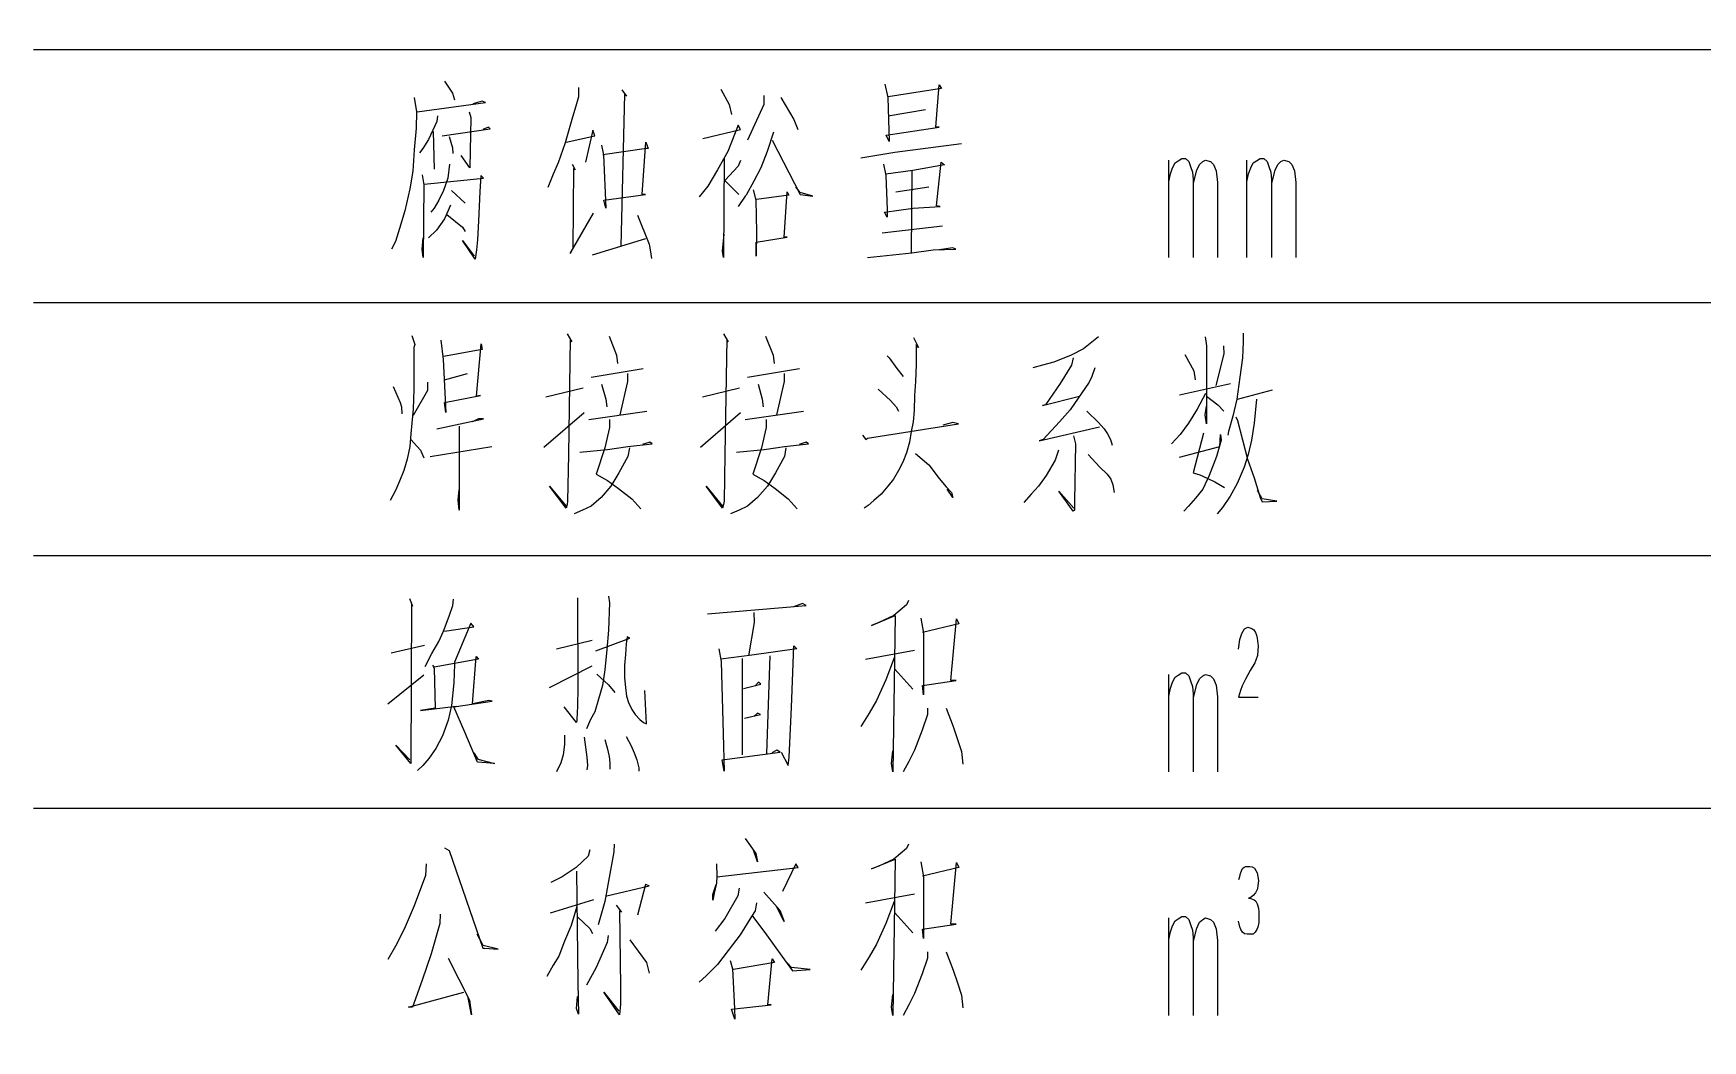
# Model space of a CAD drawing. Extents: x 0 to 8410, y 0 to 11890.
# Drawn here: x 6510 to 6972, y 8555 to 8833.8 of the extents above; entities that cross this region are included whole.
import ezdxf

# ---------------------------------------------------------------- set-up
doc = ezdxf.new("R2010")
doc.units = 0
doc.header["$MEASUREMENT"] = 0
doc.layers.add('6', color=7, linetype='Continuous')

msp = doc.modelspace()

# ---------------------------------------------------------------- linework, layer by layer
at = {"layer": '6'}
for p, q in [((6510, 8829.25), (8310, 8829.25)), ((6623.77, 8820.49), (6626, 8817.16)), ((6615.41, 8815.99), (6616.06, 8812.06)), ((6626, 8817.16), (6626.52, 8815.4)), ((6660.83, 8816.18), (6660.31, 8814.22)), ((6660.83, 8818.73), (6660.83, 8816.18)), ((6673.64, 8816.97), (6672.6, 8774.81)), ((6672.86, 8818.14), (6674.17, 8816.38)), ((6674.17, 8816.38), (6673.64, 8816.97)), ((6700.24, 8818.34), (6702.6, 8814.02)), ((6712.14, 8816.57), (6712.14, 8814.02)), ((6716.85, 8815.99), (6720.51, 8809.91)), ((6745.67, 8819.71), (6746.45, 8815.99)), ((6746.45, 8815.99), (6746.85, 8803.83)), ((6761.35, 8818.53), (6746.58, 8816.18)), ((6759.79, 8807.75), (6760.7, 8819.51)), ((6760.7, 8819.51), (6761.35, 8818.53)), ((6616.06, 8812.06), (6615.93, 8807.55)), ((6616.19, 8812.06), (6635.15, 8814.61)), ((6630.57, 8812.06), (6631.09, 8810.49)), ((6634.23, 8815), (6631.62, 8814.22)), ((6635.15, 8814.61), (6634.23, 8815)), ((6660.31, 8814.22), (6659, 8809.91)), ((6702.6, 8814.02), (6703.25, 8811.28)), ((6712.14, 8814.02), (6707.69, 8804.22)), ((6746.58, 8810.89), (6756.91, 8812.65)), ((6615.93, 8807.55), (6615.41, 8801.48)), ((6621.68, 8809.32), (6619.33, 8804.42)), ((6620.64, 8806.57), (6620.9, 8796.18)), ((6621.81, 8810.89), (6621.68, 8809.32)), ((6623.12, 8805.4), (6636.45, 8807.36)), ((6631.09, 8810.49), (6630.83, 8796.57)), ((6635.93, 8807.75), (6634.36, 8807.16)), ((6636.45, 8807.36), (6635.93, 8807.75)), ((6659, 8809.91), (6657.17, 8803.44)), ((6664.88, 8806.97), (6662.79, 8798.14)), ((6665.41, 8805.4), (6664.88, 8806.97)), ((6695.28, 8804.61), (6705.73, 8807.16)), ((6705.08, 8808.34), (6702.2, 8801.08)), ((6705.73, 8807.16), (6705.08, 8808.34)), ((6720.51, 8809.91), (6721.55, 8807.16)), ((6746.06, 8805.59), (6760.7, 8807.75)), ((6760.7, 8807.75), (6759.79, 8807.75)), ((6617.76, 8801.87), (6616.85, 8800.69)), ((6619.33, 8804.42), (6617.76, 8801.87)), ((6625.08, 8805.2), (6626, 8802.06)), ((6626, 8802.06), (6626.13, 8800.49)), ((6657.17, 8803.44), (6655.21, 8797.95)), ((6657.43, 8803.63), (6665.41, 8805.4)), ((6667.24, 8802.85), (6667.76, 8800.1)), ((6679.66, 8801.87), (6667.63, 8800.1)), ((6678.48, 8789.12), (6679.53, 8803.63)), ((6679.53, 8803.63), (6680.18, 8801.87)), ((6680.18, 8801.87), (6679.66, 8801.87)), ((6714.88, 8806.38), (6713.05, 8801.08)), ((6714.49, 8804.22), (6722.2, 8789.12)), ((6746.85, 8803.83), (6746.06, 8805.59)), ((6748.41, 8800.89), (6766.85, 8803.24)), ((6615.41, 8801.48), (6615.02, 8795.59)), ((6625.21, 8797.55), (6624.69, 8793.63)), ((6630.83, 8796.57), (6628.35, 8799.91)), ((6655.21, 8797.95), (6653.9, 8794.81)), ((6659.13, 8797.55), (6659.92, 8795.99)), ((6667.76, 8800.1), (6668.41, 8785.4)), ((6702.2, 8801.08), (6699.33, 8795.99)), ((6701.16, 8799.12), (6701.03, 8771.67)), ((6705.73, 8798.53), (6705.08, 8796.97)), ((6713.05, 8801.08), (6711.35, 8796.57)), ((6739, 8799.32), (6748.41, 8800.89)), ((6745.28, 8797.55), (6745.93, 8794.42)), ((6762.14, 8797.36), (6753.38, 8795.79)), ((6759.92, 8785.99), (6761.22, 8798.14)), ((6761.22, 8798.14), (6762.14, 8797.36)), ((6824.23, 8771.69), (6824.23, 8798.69)), ((6825.28, 8796.49), (6826, 8797.89)), ((6826, 8797.89), (6826.85, 8798.49)), ((6826.85, 8798.49), (6827.89, 8799.09)), ((6827.89, 8799.09), (6828.87, 8799.09)), ((6828.87, 8799.09), (6829.79, 8798.29)), ((6829.79, 8798.29), (6830.31, 8796.89)), ((6832.01, 8795.89), (6832.79, 8797.49)), ((6832.79, 8797.49), (6833.64, 8798.29)), ((6833.64, 8798.29), (6834.43, 8798.69)), ((6834.43, 8798.69), (6835.8, 8798.29)), ((6835.8, 8798.29), (6836.65, 8797.49)), ((6836.65, 8797.49), (6837.37, 8795.69)), ((6845.9, 8771.69), (6845.9, 8798.69)), ((6846.94, 8796.49), (6847.66, 8797.89)), ((6847.66, 8797.89), (6848.51, 8798.49)), ((6848.51, 8798.49), (6849.56, 8799.09)), ((6849.56, 8799.09), (6850.54, 8799.09)), ((6850.54, 8799.09), (6851.45, 8798.29)), ((6851.45, 8798.29), (6851.98, 8796.89)), ((6853.68, 8795.89), (6854.46, 8797.49)), ((6854.46, 8797.49), (6855.31, 8798.29)), ((6855.31, 8798.29), (6856.09, 8798.69)), ((6856.09, 8798.69), (6857.47, 8798.29)), ((6857.47, 8798.29), (6858.32, 8797.49)), ((6858.32, 8797.49), (6859.04, 8795.69)), ((6615.02, 8795.59), (6614.23, 8790.69)), ((6617.63, 8794.61), (6618.02, 8791.87)), ((6618.15, 8792.06), (6634.62, 8793.63)), ((6624.69, 8793.63), (6623.51, 8790.3)), ((6633.84, 8794.42), (6633.58, 8789.91)), ((6634.62, 8793.63), (6633.84, 8794.42)), ((6653.9, 8794.81), (6652.34, 8791.08)), ((6659.53, 8796.38), (6659.26, 8774.22)), ((6659.92, 8795.99), (6659.53, 8796.38)), ((6699.33, 8795.99), (6696.71, 8791.48)), ((6705.08, 8796.97), (6701.42, 8793.04)), ((6701.42, 8793.04), (6705.21, 8789.12)), ((6709.39, 8792.85), (6707.3, 8788.93)), ((6711.35, 8796.57), (6709.39, 8792.85)), ((6753.38, 8795.79), (6745.93, 8794.81)), ((6745.93, 8794.42), (6746.32, 8785)), ((6753.12, 8795.79), (6752.99, 8773.04)), ((6824.23, 8792.69), (6824.69, 8794.89)), ((6824.69, 8794.89), (6825.28, 8796.49)), ((6830.31, 8796.89), (6830.83, 8795.29)), ((6830.83, 8795.29), (6831.03, 8793.29)), ((6831.03, 8793.29), (6831.03, 8771.69)), ((6831.09, 8792.29), (6832.01, 8795.89)), ((6837.37, 8795.69), (6837.76, 8792.49)), ((6845.9, 8792.69), (6846.35, 8794.89)), ((6846.35, 8794.89), (6846.94, 8796.49)), ((6851.98, 8796.89), (6852.5, 8795.29)), ((6852.5, 8795.29), (6852.7, 8793.29)), ((6852.7, 8793.29), (6852.7, 8771.69)), ((6852.76, 8792.29), (6853.68, 8795.89)), ((6859.04, 8795.69), (6859.43, 8792.49)), ((6614.23, 8790.69), (6612.79, 8784.61)), ((6618.02, 8791.87), (6617.89, 8771.67)), ((6623.51, 8790.3), (6622.21, 8787.55)), ((6625.73, 8790.3), (6629.53, 8786.77)), ((6633.58, 8789.91), (6633.19, 8781.87)), ((6667.89, 8787.55), (6679.39, 8789.12)), ((6679.39, 8789.12), (6678.48, 8789.12)), ((6696.71, 8791.48), (6694.23, 8788.53)), ((6707.04, 8788.73), (6705.08, 8785.79)), ((6707.3, 8788.93), (6707.04, 8788.73)), ((6709.26, 8790.49), (6709.92, 8787.55)), ((6719.07, 8788.93), (6710.18, 8787.75)), ((6717.76, 8777.36), (6718.67, 8789.91)), ((6718.67, 8789.91), (6719.07, 8788.93)), ((6722.2, 8789.71), (6721.03, 8791.28)), ((6725.73, 8788.73), (6722.2, 8789.71)), ((6722.2, 8789.12), (6725.73, 8788.73)), ((6748.67, 8789.91), (6757.83, 8791.28)), ((6837.76, 8792.49), (6837.76, 8771.69)), ((6859.43, 8792.49), (6859.43, 8771.69)), ((6612.79, 8784.61), (6611.36, 8779.71)), ((6620.9, 8785.4), (6619.98, 8784.22)), ((6622.21, 8787.55), (6620.9, 8785.4)), ((6625.47, 8786.18), (6623.77, 8782.46)), ((6624.43, 8783.63), (6628.74, 8780.1)), ((6658.61, 8772.85), (6665.02, 8784.02)), ((6668.41, 8785.4), (6667.89, 8787.55)), ((6677.17, 8783.44), (6680.44, 8775.4)), ((6709.92, 8787.55), (6710.18, 8778.73)), ((6745.54, 8784.22), (6753.51, 8785.4)), ((6746.32, 8782.85), (6745.54, 8784.22)), ((6746.32, 8785), (6746.32, 8782.85)), ((6753.51, 8785.4), (6760.96, 8785.79)), ((6760.96, 8785.79), (6759.92, 8785.99)), ((6611.36, 8779.71), (6610.18, 8776.18)), ((6621.55, 8779.32), (6619.33, 8777.16)), ((6623.77, 8782.46), (6621.55, 8779.32)), ((6628.74, 8780.1), (6629.53, 8778.93)), ((6633.19, 8781.87), (6632.92, 8776.57)), ((6710.18, 8778.73), (6710.05, 8772.06)), ((6744.88, 8778.53), (6761.62, 8780.49)), ((6610.18, 8776.18), (6609.13, 8774.02)), ((6617.63, 8774.02), (6617.89, 8777.16)), ((6632.27, 8771.28), (6628.74, 8776.38)), ((6628.74, 8776.38), (6632.01, 8772.06)), ((6632.92, 8776.57), (6632.66, 8773.83)), ((6659.26, 8774.22), (6658.61, 8772.85)), ((6664.75, 8772.46), (6679.53, 8776.97)), ((6680.44, 8775.4), (6680.7, 8773.83)), ((6700.77, 8773.44), (6701.16, 8778.14)), ((6710.05, 8775.99), (6718.67, 8777.36)), ((6710.05, 8772.06), (6710.05, 8775.99)), ((6718.67, 8777.36), (6717.76, 8777.36)), ((6764.49, 8774.42), (6760.7, 8773.83)), ((6765.28, 8774.02), (6764.49, 8774.42)), ((6617.89, 8771.67), (6617.63, 8774.02)), ((6632.66, 8773.83), (6632.27, 8771.28)), ((6680.7, 8773.83), (6681.09, 8771.48)), ((6701.03, 8771.67), (6700.77, 8773.44)), ((6740.83, 8771.67), (6753.12, 8773.04)), ((6753.12, 8773.04), (6759, 8773.83)), ((6759, 8773.83), (6765.28, 8774.02)), ((6510, 8759.25), (8310, 8759.25)), ((6614.75, 8750.17), (6615.54, 8747.62)), ((6615.54, 8747.62), (6615.28, 8746.84)), ((6615.28, 8746.84), (6615.28, 8735.27)), ((6622.73, 8748.8), (6623.38, 8743.51)), ((6632.66, 8733.31), (6633.97, 8747.82)), ((6633.97, 8747.82), (6634.23, 8746.25)), ((6657.7, 8750.56), (6659, 8748.41)), ((6658.61, 8749.19), (6658.09, 8717.23)), ((6659, 8748.41), (6658.61, 8749.19)), ((6669.33, 8749.98), (6671.42, 8744.68)), ((6701.03, 8750.56), (6702.34, 8748.41)), ((6701.94, 8749.19), (6701.42, 8717.23)), ((6702.34, 8748.41), (6701.94, 8749.19)), ((6712.66, 8749.98), (6714.75, 8744.68)), ((6753.64, 8749.58), (6754.95, 8746.84)), ((6754.95, 8746.84), (6754.3, 8747.62)), ((6754.3, 8747.62), (6754.3, 8742.13)), ((6800.64, 8746.45), (6797.24, 8744.68)), ((6803.9, 8749), (6800.64, 8746.45)), ((6804.82, 8749.78), (6803.9, 8749)), ((6834.3, 8749.78), (6834.69, 8747.23)), ((6834.69, 8747.23), (6834.69, 8725.66)), ((6839.39, 8747.23), (6839.52, 8745.07)), ((6844.88, 8748.41), (6844.62, 8743.9)), ((6844.88, 8750.76), (6844.88, 8748.41)), ((6623.38, 8743.51), (6624.17, 8728.8)), ((6634.23, 8746.25), (6623.51, 8744.29)), ((6671.42, 8744.68), (6671.68, 8742.33)), ((6714.75, 8744.68), (6715.02, 8742.33)), ((6746.32, 8744.49), (6746.85, 8743.9)), ((6746.85, 8743.9), (6748.94, 8740.96)), ((6754.3, 8742.13), (6754.17, 8737.43)), ((6789.26, 8741.94), (6786.65, 8741.15)), ((6792.4, 8742.72), (6789.26, 8741.94)), ((6797.24, 8744.68), (6792.4, 8742.72)), ((6797.37, 8741.94), (6794.23, 8736.84)), ((6797.76, 8743.9), (6797.37, 8741.94)), ((6828.67, 8744.88), (6831.16, 8740.37)), ((6839.52, 8745.07), (6837.3, 8736.25)), ((6844.62, 8743.9), (6843.97, 8738.6)), ((6619.07, 8737.23), (6619.07, 8734.88)), ((6623.77, 8737.82), (6630.18, 8739.58)), ((6664.36, 8738.6), (6678.74, 8740.96)), ((6674.43, 8737.43), (6672.34, 8728.21)), ((6674.43, 8739.58), (6674.43, 8737.43)), ((6707.69, 8738.6), (6722.07, 8740.96)), ((6717.76, 8737.43), (6715.67, 8728.21)), ((6717.76, 8739.58), (6717.76, 8737.43)), ((6748.94, 8740.96), (6750.77, 8738.8)), ((6754.17, 8737.43), (6753.9, 8733.51)), ((6802.2, 8737.23), (6796.98, 8729.58)), ((6802.99, 8738.8), (6802.2, 8737.23)), ((6803.77, 8741.15), (6802.99, 8738.8)), ((6831.16, 8740.37), (6831.55, 8737.82)), ((6843.97, 8738.6), (6843.05, 8732.53)), ((6609.53, 8736.05), (6611.49, 8731.54)), ((6615.28, 8735.27), (6615.15, 8729.78)), ((6619.07, 8734.88), (6615.15, 8728.02)), ((6623.77, 8731.54), (6633.71, 8733.51)), ((6633.71, 8733.51), (6632.66, 8733.31)), ((6651.81, 8733.11), (6662.14, 8735.66)), ((6667.24, 8736.64), (6668.41, 8732.53)), ((6668.41, 8732.53), (6668.68, 8730.37)), ((6695.15, 8733.11), (6705.47, 8735.66)), ((6710.57, 8736.64), (6711.75, 8732.53)), ((6711.75, 8732.53), (6712.01, 8730.37)), ((6743.84, 8735.27), (6747.24, 8732.13)), ((6753.9, 8733.51), (6753.77, 8729.39)), ((6789.26, 8730.76), (6799.59, 8733.31)), ((6794.23, 8736.84), (6790.18, 8730.96)), ((6827.24, 8733.7), (6841.35, 8736.84)), ((6834.43, 8734.09), (6832.07, 8729.78)), ((6834.69, 8733.31), (6837.82, 8730.96)), ((6843.05, 8732.53), (6842.01, 8727.82)), ((6843.32, 8732.53), (6852.99, 8735.07)), ((6848.54, 8732.53), (6847.89, 8725.86)), ((6611.49, 8731.54), (6611.88, 8730.37)), ((6611.88, 8730.37), (6612.01, 8728.41)), ((6615.15, 8729.78), (6614.75, 8725.86)), ((6624.17, 8728.8), (6623.77, 8731.54)), ((6651.29, 8719.19), (6662.4, 8728.8)), ((6663.71, 8726.84), (6679.79, 8729.19)), ((6694.62, 8719.19), (6705.73, 8728.8)), ((6707.04, 8726.84), (6723.12, 8729.19)), ((6747.24, 8732.13), (6748.81, 8730.37)), ((6748.81, 8730.37), (6749.46, 8729.19)), ((6753.77, 8729.39), (6753.51, 8726.25)), ((6790.18, 8730.96), (6789.26, 8730.76)), ((6796.98, 8729.58), (6793.97, 8726.25)), ((6801.55, 8729.19), (6804.82, 8726.05)), ((6832.07, 8729.78), (6829.72, 8725.86)), ((6834.3, 8728.21), (6834.69, 8730.56)), ((6834.69, 8725.66), (6834.3, 8728.21)), ((6837.82, 8730.96), (6839.52, 8729.19)), ((6614.75, 8725.86), (6614.49, 8722.92)), ((6621.68, 8724.29), (6634.62, 8727.03)), ((6627.83, 8725.07), (6627.83, 8701.74)), ((6633.19, 8727.03), (6631.49, 8726.25)), ((6634.62, 8727.03), (6633.19, 8727.03)), ((6669.46, 8724.68), (6668.15, 8719)), ((6669.46, 8726.84), (6669.46, 8724.68)), ((6712.79, 8724.68), (6711.49, 8719)), ((6712.79, 8726.84), (6712.79, 8724.68)), ((6740.83, 8721.74), (6766.06, 8725.66)), ((6752.99, 8723.51), (6752.47, 8720.56)), ((6753.51, 8726.25), (6752.99, 8723.51)), ((6764.49, 8726.05), (6761.75, 8725.27)), ((6766.06, 8725.66), (6764.49, 8726.05)), ((6788.35, 8720.96), (6805.08, 8724.88)), ((6793.97, 8726.25), (6789.52, 8721.35)), ((6804.82, 8726.05), (6806.39, 8724.29)), ((6806.39, 8724.29), (6807.3, 8722.92)), ((6829.72, 8725.86), (6827.37, 8722.72)), ((6840.83, 8723.51), (6840.57, 8722.53)), ((6842.01, 8727.82), (6840.83, 8723.51)), ((6842.79, 8727.62), (6843.32, 8726.64)), ((6843.32, 8726.64), (6846.06, 8715.86)), ((6847.89, 8725.86), (6847.11, 8721.15)), ((6614.23, 8719.39), (6613.45, 8715.86)), ((6614.49, 8722.92), (6614.23, 8719.39)), ((6614.49, 8721.35), (6617.11, 8718.41)), ((6619.85, 8716.64), (6636.85, 8719.39)), ((6668.15, 8719), (6665.8, 8711.74)), ((6668.94, 8718.6), (6674.56, 8719.39)), ((6674.56, 8719.39), (6681.22, 8720.17)), ((6674.95, 8719), (6674.56, 8716.64)), ((6680.57, 8720.56), (6678.61, 8719.98)), ((6681.22, 8720.17), (6680.57, 8720.56)), ((6711.49, 8719), (6709.13, 8711.74)), ((6712.27, 8718.6), (6717.89, 8719.39)), ((6717.89, 8719.39), (6724.56, 8720.17)), ((6718.28, 8719), (6717.89, 8716.64)), ((6723.9, 8720.56), (6721.94, 8719.98)), ((6724.56, 8720.17), (6723.9, 8720.56)), ((6739.52, 8722.53), (6740.44, 8721.35)), ((6740.44, 8721.35), (6740.83, 8721.74)), ((6752.47, 8720.56), (6751.68, 8717.62)), ((6789.52, 8721.35), (6788.35, 8720.96)), ((6797.89, 8722.33), (6798.41, 8720.17)), ((6798.41, 8720.17), (6798.15, 8704.29)), ((6807.3, 8722.92), (6808.09, 8721.35)), ((6808.09, 8721.35), (6808.61, 8719.78)), ((6827.37, 8722.72), (6825.01, 8720.17)), ((6827.24, 8716.45), (6838.35, 8719.39)), ((6833.9, 8723.11), (6831.03, 8712.13)), ((6838.74, 8721.15), (6837.43, 8716.64)), ((6838.35, 8719.39), (6838.61, 8722.72)), ((6838.61, 8722.72), (6838.74, 8721.15)), ((6847.11, 8721.15), (6846.19, 8717.23)), ((6613.45, 8715.86), (6612.53, 8712.72)), ((6617.11, 8718.41), (6618.02, 8716.25)), ((6658.09, 8717.23), (6657.83, 8704.29)), ((6661.22, 8717.82), (6668.94, 8718.6)), ((6674.56, 8716.64), (6672.07, 8712.13)), ((6701.42, 8717.23), (6701.16, 8704.29)), ((6704.56, 8717.82), (6712.27, 8718.6)), ((6717.89, 8716.64), (6715.41, 8712.13)), ((6750.64, 8715.07), (6749.46, 8712.72)), ((6751.68, 8717.62), (6750.64, 8715.07)), ((6754.17, 8717.43), (6757.83, 8714.29)), ((6757.83, 8714.29), (6760.7, 8710.56)), ((6792.79, 8715.66), (6790.31, 8711.35)), ((6793.71, 8718.41), (6792.79, 8715.66)), ((6801.94, 8717.23), (6805.21, 8713.7)), ((6837.43, 8716.64), (6835.47, 8711.35)), ((6846.19, 8717.23), (6845.15, 8713.7)), ((6846.06, 8715.86), (6847.89, 8710.76)), ((6611.36, 8709.78), (6610.18, 8707.23)), ((6612.53, 8712.72), (6611.36, 8709.78)), ((6665.8, 8711.74), (6668.94, 8709.98)), ((6668.94, 8709.98), (6671.94, 8707.82)), ((6672.07, 8712.13), (6669.85, 8708.41)), ((6709.13, 8711.74), (6712.27, 8709.98)), ((6712.27, 8709.98), (6715.28, 8707.82)), ((6715.41, 8712.13), (6713.18, 8708.41)), ((6748.02, 8710.37), (6746.45, 8708.41)), ((6749.46, 8712.72), (6748.02, 8710.37)), ((6760.7, 8710.56), (6762.66, 8708.21)), ((6790.31, 8711.35), (6788.22, 8708.41)), ((6805.21, 8713.7), (6807.17, 8711.74)), ((6807.17, 8711.74), (6808.22, 8710.37)), ((6808.22, 8710.37), (6808.74, 8708.8)), ((6831.03, 8712.13), (6832.86, 8711.54)), ((6832.86, 8711.54), (6835.08, 8710.56)), ((6835.47, 8711.35), (6833.64, 8707.62)), ((6835.08, 8710.56), (6837.04, 8709.58)), ((6837.04, 8709.58), (6839.66, 8708.02)), ((6845.15, 8713.7), (6843.18, 8709.19)), ((6847.89, 8710.76), (6849.59, 8705.27)), ((6610.18, 8707.23), (6608.74, 8704.49)), ((6627.56, 8704.68), (6627.83, 8707.43)), ((6657.43, 8702.33), (6652.86, 8708.41)), ((6652.86, 8708.41), (6657.43, 8702.92)), ((6667.11, 8705.27), (6664.36, 8702.92)), ((6669.85, 8708.41), (6667.11, 8705.27)), ((6671.94, 8707.82), (6675.6, 8704.88)), ((6675.6, 8704.88), (6678.09, 8702.13)), ((6700.77, 8702.33), (6696.19, 8708.41)), ((6696.19, 8708.41), (6700.77, 8702.92)), ((6710.44, 8705.27), (6707.69, 8702.92)), ((6713.18, 8708.41), (6710.44, 8705.27)), ((6715.28, 8707.82), (6718.94, 8704.88)), ((6718.94, 8704.88), (6721.42, 8702.13)), ((6744.62, 8706.25), (6742.66, 8704.49)), ((6746.45, 8708.41), (6744.62, 8706.25)), ((6762.66, 8708.21), (6764.1, 8706.64)), ((6764.49, 8705.27), (6762.92, 8707.62)), ((6764.1, 8706.64), (6764.49, 8705.27)), ((6786.13, 8706.25), (6784.17, 8703.9)), ((6788.22, 8708.41), (6786.13, 8706.25)), ((6797.76, 8701.54), (6793.84, 8707.03)), ((6793.84, 8707.03), (6798.02, 8702.33)), ((6808.74, 8708.8), (6809.13, 8706.64)), ((6831.68, 8705.07), (6829.72, 8702.92)), ((6833.64, 8707.62), (6831.68, 8705.07)), ((6841.22, 8705.66), (6839.13, 8702.53)), ((6843.18, 8709.19), (6841.22, 8705.66)), ((6850.11, 8704.88), (6848.81, 8707.23)), ((6849.59, 8705.27), (6850.11, 8704.09)), ((6854.17, 8704.29), (6850.11, 8704.88)), ((6627.83, 8701.74), (6627.56, 8704.68)), ((6657.7, 8703.31), (6657.43, 8702.33)), ((6657.83, 8704.29), (6657.7, 8703.31)), ((6662.01, 8701.74), (6659.66, 8700.76)), ((6664.36, 8702.92), (6662.01, 8701.74)), ((6701.03, 8703.31), (6700.77, 8702.33)), ((6701.16, 8704.29), (6701.03, 8703.31)), ((6705.34, 8701.74), (6702.99, 8700.76)), ((6707.69, 8702.92), (6705.34, 8701.74)), ((6741.09, 8703.11), (6739.92, 8702.33)), ((6742.66, 8704.49), (6741.09, 8703.11)), ((6798.15, 8701.74), (6797.76, 8701.54)), ((6798.15, 8704.29), (6798.15, 8701.74)), ((6829.72, 8702.92), (6828.41, 8701.54)), ((6839.13, 8702.53), (6837.69, 8700.76)), ((6850.11, 8704.09), (6854.17, 8704.29)), ((6510, 8689.25), (8310, 8689.25)), ((6614.1, 8677.35), (6614.88, 8675.19)), ((6626.13, 8675.39), (6626.26, 8677.15)), ((6660.57, 8677.55), (6660.7, 8652.65)), ((6669.2, 8677.94), (6669.46, 8676.17)), ((6614.62, 8676.17), (6614.49, 8631.66)), ((6614.88, 8675.19), (6614.62, 8676.17)), ((6623.51, 8668.33), (6625.08, 8672.45)), ((6625.08, 8672.45), (6626.13, 8675.39)), ((6669.46, 8676.17), (6669.2, 8668.53)), ((6696.58, 8673.04), (6723.9, 8675.39)), ((6709.39, 8673.43), (6709.53, 8670.68)), ((6722.86, 8675.98), (6720.37, 8675)), ((6723.9, 8675.39), (6722.86, 8675.98)), ((6742.01, 8669.9), (6748.54, 8672.65)), ((6748.15, 8672.65), (6743.97, 8670.68)), ((6748.54, 8672.65), (6747.89, 8629.31)), ((6751.68, 8675.59), (6748.15, 8672.65)), ((6752.2, 8676.76), (6751.68, 8675.59)), ((6622.21, 8665.39), (6623.51, 8668.33)), ((6623.77, 8668.33), (6631.88, 8669.51)), ((6631.09, 8670.49), (6626.52, 8659.7)), ((6631.88, 8669.51), (6631.09, 8670.49)), ((6669.2, 8668.53), (6668.68, 8663.23)), ((6709.53, 8670.68), (6707.96, 8661.47)), ((6743.97, 8670.68), (6742.01, 8669.9)), ((6755.6, 8671.86), (6756.39, 8667.74)), ((6766.19, 8670.29), (6756.13, 8667.94)), ((6763.97, 8654.61), (6765.54, 8671.66)), ((6765.54, 8671.66), (6766.19, 8670.29)), ((6844.44, 8667.66), (6845.19, 8668.96)), ((6845.19, 8668.96), (6846.14, 8669.36)), ((6846.14, 8669.36), (6847.25, 8669.06)), ((6847.25, 8669.06), (6847.84, 8668.66)), ((6847.84, 8668.66), (6848.26, 8667.96)), ((6848.26, 8667.96), (6848.56, 8667.16)), ((6609, 8662.25), (6618.28, 8664.41)), ((6620.24, 8662.06), (6622.21, 8665.39)), ((6654.82, 8663.43), (6664.62, 8665.78)), ((6665.67, 8662.84), (6675.08, 8666.37)), ((6668.68, 8663.23), (6668.15, 8657.55)), ((6674.04, 8664.8), (6673.9, 8661.86)), ((6674.3, 8666.76), (6674.04, 8664.8)), ((6675.08, 8666.37), (6674.3, 8666.76)), ((6699.72, 8663.43), (6700.37, 8659.9)), ((6721.29, 8663.43), (6708.87, 8661.66)), ((6719.85, 8647.15), (6720.51, 8664.21)), ((6720.51, 8664.21), (6721.29, 8663.43)), ((6756.39, 8667.74), (6756.39, 8658.33)), ((6843.59, 8663.26), (6843.92, 8665.96)), ((6843.92, 8665.96), (6844.44, 8667.66)), ((6848.56, 8667.16), (6848.75, 8666.36)), ((6848.75, 8666.36), (6848.98, 8664.16)), ((6848.98, 8664.16), (6848.92, 8662.96)), ((6618.41, 8658.53), (6620.24, 8662.06)), ((6620.9, 8658.33), (6620.51, 8658.92)), ((6620.51, 8658.92), (6620.9, 8657.94)), ((6633.19, 8660.49), (6620.9, 8658.33)), ((6626.52, 8659.12), (6626.39, 8654.02)), ((6626.52, 8659.7), (6626.52, 8659.12)), ((6631.49, 8648.14), (6632.53, 8661.27)), ((6632.53, 8661.27), (6633.19, 8660.49)), ((6652.86, 8652.65), (6664.62, 8658.72)), ((6673.9, 8661.86), (6673.64, 8658.92)), ((6673.64, 8658.92), (6673.64, 8655.39)), ((6708.87, 8661.66), (6700.24, 8660.49)), ((6700.37, 8659.9), (6700.9, 8639.9)), ((6706.13, 8660.68), (6706.13, 8634.02)), ((6713.84, 8661.47), (6712.92, 8634.41)), ((6740.31, 8660.49), (6753.9, 8663.04)), ((6748.28, 8660.88), (6745.93, 8654.8)), ((6848.04, 8659.56), (6846.79, 8657.36)), ((6848.4, 8660.26), (6848.04, 8659.56)), ((6848.79, 8661.56), (6848.4, 8660.26)), ((6848.92, 8662.96), (6848.79, 8661.56)), ((6608.09, 8648.14), (6618.02, 8656.17)), ((6620.9, 8657.94), (6621.16, 8646.96)), ((6626.39, 8654.02), (6625.73, 8647.74)), ((6665.93, 8656.37), (6669.2, 8653.43)), ((6668.15, 8657.55), (6667.5, 8653.23)), ((6673.64, 8655.39), (6673.9, 8652.65)), ((6710.7, 8654.21), (6709.66, 8653.04)), ((6711.35, 8653.63), (6710.7, 8654.21)), ((6745.93, 8654.8), (6743.32, 8649.12)), ((6748.41, 8657.74), (6753.38, 8652.25)), ((6756.13, 8653.23), (6765.41, 8654.61)), ((6756.39, 8658.33), (6756.39, 8650.68)), ((6765.41, 8654.61), (6763.97, 8654.61)), ((6824.23, 8629.33), (6824.23, 8656.33)), ((6824.69, 8652.53), (6825.28, 8654.13)), ((6825.28, 8654.13), (6826, 8655.53)), ((6826, 8655.53), (6826.85, 8656.13)), ((6826.85, 8656.13), (6827.89, 8656.73)), ((6827.89, 8656.73), (6828.87, 8656.73)), ((6828.87, 8656.73), (6829.79, 8655.93)), ((6829.79, 8655.93), (6830.31, 8654.53)), ((6830.31, 8654.53), (6830.83, 8652.93)), ((6832.01, 8653.53), (6832.79, 8655.13)), ((6832.79, 8655.13), (6833.64, 8655.93)), ((6833.64, 8655.93), (6834.43, 8656.33)), ((6834.43, 8656.33), (6835.8, 8655.93)), ((6835.8, 8655.93), (6836.65, 8655.13)), ((6836.65, 8655.13), (6837.37, 8653.33)), ((6845.49, 8654.96), (6844.6, 8653.16)), ((6846.79, 8657.36), (6845.49, 8654.96)), ((6660.7, 8652.65), (6660.57, 8647.55)), ((6666.45, 8649.51), (6665.41, 8645.98)), ((6667.5, 8653.23), (6666.45, 8649.51)), ((6669.2, 8653.43), (6670.9, 8651.27)), ((6673.9, 8652.65), (6674.17, 8650.29)), ((6674.17, 8650.29), (6674.69, 8648.53)), ((6679.66, 8642.65), (6679.26, 8651.86)), ((6706.52, 8652.45), (6711.35, 8653.63)), ((6756.39, 8650.68), (6756.13, 8653.23)), ((6824.23, 8650.33), (6824.69, 8652.53)), ((6830.83, 8652.93), (6831.03, 8650.93)), ((6831.03, 8650.93), (6831.03, 8629.33)), ((6831.09, 8649.93), (6832.01, 8653.53)), ((6837.37, 8653.33), (6837.76, 8650.13)), ((6837.76, 8650.13), (6837.76, 8629.33)), ((6844.11, 8651.86), (6843.59, 8650.06)), ((6843.59, 8650.06), (6848.98, 8650.06)), ((6844.6, 8653.16), (6844.11, 8651.86)), ((6617.11, 8646.37), (6627.04, 8647.55)), ((6621.16, 8646.96), (6617.11, 8646.37)), ((6625.73, 8647.74), (6624.82, 8643.63)), ((6626.39, 8647.35), (6636.98, 8648.92)), ((6629.39, 8640.29), (6626.39, 8647.35)), ((6636.06, 8649.12), (6631.49, 8648.14)), ((6636.98, 8648.92), (6636.06, 8649.12)), ((6660.31, 8643.04), (6656.91, 8647.35)), ((6660.57, 8647.55), (6660.44, 8643.82)), ((6665.41, 8645.98), (6664.23, 8643.82)), ((6674.69, 8648.53), (6675.6, 8646.57)), ((6675.6, 8646.57), (6676.52, 8645.19)), ((6676.52, 8645.19), (6677.83, 8643.82)), ((6706.78, 8644.21), (6711.22, 8645.19)), ((6710.44, 8645.59), (6709.53, 8644.8)), ((6711.22, 8645.19), (6710.44, 8645.59)), ((6719.2, 8633.43), (6719.85, 8647.15)), ((6741.35, 8645.59), (6739, 8641.86)), ((6743.32, 8649.12), (6741.35, 8645.59)), ((6757.43, 8645.19), (6756, 8640.88)), ((6757.43, 8646.96), (6757.43, 8645.19)), ((6762.66, 8646.96), (6764.62, 8641.86)), ((6624.82, 8643.63), (6623.25, 8639.31)), ((6632.92, 8632.06), (6629.39, 8640.29)), ((6660.44, 8643.82), (6660.31, 8643.04)), ((6664.23, 8643.82), (6663.05, 8641.27)), ((6677.83, 8643.82), (6678.87, 8643.04)), ((6678.87, 8643.04), (6679.66, 8642.65)), ((6756, 8640.88), (6753.9, 8635.39)), ((6764.62, 8641.86), (6765.8, 8638.33)), ((6614.49, 8631.66), (6610.31, 8636.76)), ((6610.31, 8636.76), (6614.23, 8632.65)), ((6621.42, 8635.78), (6619.46, 8633.04)), ((6623.25, 8639.31), (6621.42, 8635.78)), ((6657.04, 8636.96), (6656.65, 8634.02)), ((6657.04, 8639.51), (6657.04, 8636.96)), ((6662.4, 8638.92), (6663.19, 8633.43)), ((6668.15, 8638.33), (6668.81, 8635.98)), ((6668.81, 8635.98), (6669.33, 8633.63)), ((6674.04, 8639.12), (6675.47, 8636.57)), ((6675.47, 8636.57), (6676.26, 8634.61)), ((6700.9, 8639.9), (6701.16, 8629.51)), ((6765.8, 8638.33), (6766.85, 8635)), ((6617.76, 8631.08), (6616.32, 8629.7)), ((6619.46, 8633.04), (6617.76, 8631.08)), ((6631.88, 8634.61), (6633.05, 8632.84)), ((6637.63, 8631.66), (6632.92, 8632.06)), ((6633.05, 8632.84), (6637.63, 8631.66)), ((6656, 8631.86), (6654.82, 8629.31)), ((6656.65, 8634.02), (6656, 8631.86)), ((6663.19, 8633.43), (6663.32, 8631.08)), ((6663.32, 8631.08), (6663.19, 8629.9)), ((6669.33, 8633.63), (6669.59, 8631.86)), ((6669.59, 8631.86), (6669.59, 8630.1)), ((6676.26, 8634.61), (6677.04, 8632.65)), ((6677.04, 8632.65), (6677.56, 8630.49)), ((6700.64, 8632.65), (6716.71, 8634.8)), ((6701.16, 8629.51), (6700.64, 8632.65)), ((6715.8, 8635.39), (6714.36, 8634.61)), ((6716.71, 8634.8), (6715.8, 8635.39)), ((6716.98, 8634.8), (6718.94, 8631.08)), ((6718.94, 8631.08), (6719.2, 8633.43)), ((6747.5, 8631.66), (6747.89, 8635.19)), ((6747.89, 8629.31), (6747.5, 8631.66)), ((6752.34, 8632.25), (6750.77, 8629.31)), ((6753.9, 8635.39), (6752.34, 8632.25)), ((6766.85, 8635), (6767.11, 8633.23)), ((6767.11, 8633.23), (6767.24, 8631.47)), ((6677.56, 8630.49), (6677.56, 8629.51)), ((6510, 8619.25), (8310, 8619.25)), ((6623.77, 8608.35), (6625.08, 8607.57)), ((6663.97, 8607.76), (6663.58, 8606)), ((6670.77, 8609.33), (6670.64, 8607.17)), ((6707.04, 8610.9), (6709.92, 8606.78)), ((6710.44, 8604.43), (6709.26, 8607.96)), ((6751.68, 8608.15), (6748.15, 8605.21)), ((6752.2, 8609.33), (6751.68, 8608.15)), ((6618.68, 8603.84), (6618.54, 8600.7)), ((6625.08, 8607.57), (6634.36, 8580.51)), ((6663.58, 8606), (6660.18, 8602.86)), ((6670.64, 8607.17), (6669.2, 8599.13)), ((6699.07, 8603.84), (6699.2, 8600.51)), ((6709.92, 8606.78), (6710.44, 8604.43)), ((6721.03, 8603.84), (6717.37, 8596.19)), ((6721.68, 8602.86), (6721.03, 8603.84)), ((6742.01, 8602.47), (6748.54, 8605.21)), ((6743.97, 8603.25), (6742.01, 8602.47)), ((6748.15, 8605.21), (6743.97, 8603.25)), ((6748.54, 8605.21), (6747.89, 8561.88)), ((6755.6, 8604.43), (6756.39, 8600.31)), ((6763.97, 8587.17), (6765.54, 8604.23)), ((6765.54, 8604.23), (6766.19, 8602.86)), ((6845.09, 8602.98), (6845.55, 8603.18)), ((6845.55, 8603.18), (6846.66, 8603.18)), ((6846.66, 8603.18), (6847.35, 8603.07)), ((6618.54, 8600.7), (6615.41, 8592.27)), ((6656.39, 8600.31), (6653.25, 8598.74)), ((6660.18, 8602.86), (6656.39, 8600.31)), ((6660.31, 8601.88), (6660.7, 8570.9)), ((6669.2, 8599.13), (6668.15, 8593.45)), ((6699.07, 8598.55), (6698.41, 8595.8)), ((6699.2, 8600.51), (6699.07, 8598.55)), ((6699.2, 8600.31), (6721.68, 8602.86)), ((6766.19, 8602.86), (6756.13, 8600.51)), ((6756.39, 8600.31), (6756.39, 8590.9)), ((6843.69, 8599.58), (6843.89, 8600.38)), ((6843.89, 8600.38), (6844.08, 8601.18)), ((6844.08, 8601.18), (6844.41, 8601.98)), ((6844.41, 8601.98), (6844.7, 8602.58)), ((6844.7, 8602.58), (6845.09, 8602.98)), ((6847.35, 8603.07), (6847.94, 8602.68)), ((6847.94, 8602.68), (6848.4, 8602.08)), ((6848.4, 8602.08), (6848.72, 8601.38)), ((6848.72, 8601.38), (6848.95, 8600.38)), ((6848.95, 8600.38), (6849.05, 8599.18)), ((6849.05, 8599.18), (6848.95, 8597.88)), ((6653.12, 8590.31), (6665.15, 8594.04)), ((6668.68, 8595.02), (6680.44, 8597.76)), ((6679.39, 8598.15), (6677.17, 8589.72)), ((6680.44, 8597.76), (6679.39, 8598.15)), ((6698.02, 8595.41), (6698.94, 8598.15)), ((6698.41, 8595.8), (6698.02, 8593.84)), ((6698.02, 8593.84), (6698.02, 8595.41)), ((6704.95, 8595.02), (6701.42, 8588.74)), ((6705.34, 8597.17), (6704.95, 8595.02)), ((6712.14, 8596), (6716.58, 8591.09)), ((6740.31, 8593.06), (6753.9, 8595.6)), ((6847.06, 8594.68), (6846.34, 8594.38)), ((6846.34, 8594.38), (6846.93, 8594.28)), ((6846.93, 8594.28), (6847.87, 8593.88)), ((6847.64, 8595.08), (6847.06, 8594.68)), ((6848.3, 8595.88), (6847.64, 8595.08)), ((6848.82, 8596.98), (6848.3, 8595.88)), ((6848.95, 8597.88), (6848.82, 8596.98)), ((6615.41, 8592.27), (6612.66, 8585.8)), ((6622.6, 8589.92), (6622.47, 8587.37)), ((6660.44, 8592.08), (6658.87, 8586.78)), ((6668.15, 8593.45), (6666.32, 8586.98)), ((6671.29, 8592.47), (6672.73, 8590.51)), ((6672.73, 8590.51), (6672.2, 8590.9)), ((6672.2, 8590.9), (6672.47, 8569.92)), ((6708.74, 8589.33), (6705.6, 8584.23)), ((6709.79, 8590.9), (6708.74, 8589.33)), ((6708.87, 8589.72), (6712.92, 8584.23)), ((6710.18, 8593.06), (6709.79, 8590.9)), ((6717.76, 8587.96), (6715.67, 8592.08)), ((6716.58, 8591.09), (6717.76, 8587.96)), ((6748.28, 8593.45), (6745.93, 8587.37)), ((6748.41, 8590.31), (6753.38, 8584.82)), ((6756.39, 8590.9), (6756.39, 8583.25)), ((6826.85, 8588.7), (6827.89, 8589.3)), ((6827.89, 8589.3), (6828.87, 8589.3)), ((6828.87, 8589.3), (6829.79, 8588.5)), ((6847.87, 8593.88), (6848.33, 8593.58)), ((6848.33, 8593.58), (6848.75, 8592.78)), ((6848.75, 8592.78), (6849.11, 8591.58)), ((6849.11, 8591.58), (6849.21, 8590.48)), ((6849.21, 8590.48), (6849.21, 8588.58)), ((6612.66, 8585.8), (6610.18, 8581.09)), ((6622.47, 8587.37), (6620.11, 8578.94)), ((6658.87, 8586.78), (6657.04, 8582.47)), ((6660.7, 8589.13), (6663.97, 8586)), ((6663.97, 8586), (6664.75, 8584.62)), ((6701.42, 8588.74), (6698.67, 8585.21)), ((6745.93, 8587.37), (6743.32, 8581.68)), ((6756.13, 8585.8), (6765.41, 8587.17)), ((6756.39, 8583.25), (6756.13, 8585.8)), ((6765.41, 8587.17), (6763.97, 8587.17)), ((6824.23, 8561.9), (6824.23, 8588.9)), ((6824.23, 8582.9), (6824.69, 8585.1)), ((6824.69, 8585.1), (6825.28, 8586.7)), ((6825.28, 8586.7), (6826, 8588.1)), ((6826, 8588.1), (6826.85, 8588.7)), ((6829.79, 8588.5), (6830.31, 8587.1)), ((6830.31, 8587.1), (6830.83, 8585.5)), ((6830.83, 8585.5), (6831.03, 8583.5)), ((6831.09, 8582.5), (6832.01, 8586.1)), ((6832.01, 8586.1), (6832.79, 8587.7)), ((6832.79, 8587.7), (6833.64, 8588.5)), ((6833.64, 8588.5), (6834.43, 8588.9)), ((6834.43, 8588.9), (6835.8, 8588.5)), ((6835.8, 8588.5), (6836.65, 8587.7)), ((6836.65, 8587.7), (6837.37, 8585.9)), ((6837.37, 8585.9), (6837.76, 8582.7)), ((6843.89, 8586.48), (6843.56, 8587.98)), ((6844.21, 8585.68), (6843.89, 8586.48)), ((6844.7, 8584.97), (6844.21, 8585.68)), ((6845.19, 8584.48), (6844.7, 8584.97)), ((6848.2, 8584.97), (6847.64, 8584.38)), ((6848.66, 8585.68), (6848.2, 8584.97)), ((6848.95, 8586.38), (6848.66, 8585.68)), ((6849.18, 8587.68), (6848.95, 8586.38)), ((6849.21, 8588.58), (6849.18, 8587.68)), ((6610.18, 8581.09), (6608.09, 8577.37)), ((6634.49, 8581.29), (6632.79, 8584.43)), ((6634.36, 8580.51), (6634.88, 8580.51)), ((6638.68, 8580.31), (6634.49, 8581.29)), ((6634.88, 8580.51), (6638.68, 8580.31)), ((6657.04, 8582.47), (6655.47, 8578.35)), ((6668.81, 8582.08), (6665.8, 8575.21)), ((6669.07, 8584.04), (6668.81, 8582.08)), ((6675.08, 8582.86), (6679.66, 8576.58)), ((6705.6, 8584.23), (6702.34, 8579.92)), ((6712.92, 8584.23), (6717.11, 8578.35)), ((6743.32, 8581.68), (6741.35, 8578.15)), ((6831.03, 8583.5), (6831.03, 8561.9)), ((6837.76, 8582.7), (6837.76, 8561.9)), ((6845.94, 8584.38), (6845.19, 8584.48)), ((6847.64, 8584.38), (6845.94, 8584.38)), ((6620.11, 8578.94), (6617.63, 8571.68)), ((6624.82, 8577.76), (6630.7, 8566.19)), ((6653.9, 8575.8), (6652.07, 8572.66)), ((6655.47, 8578.35), (6653.9, 8575.8)), ((6679.66, 8576.58), (6680.44, 8573.64)), ((6699.33, 8576), (6696.19, 8572.86)), ((6702.34, 8579.92), (6699.33, 8576)), ((6702.86, 8577.17), (6703.51, 8574.82)), ((6715.15, 8576.58), (6703.77, 8574.62)), ((6713.32, 8564.82), (6714.49, 8577.57)), ((6714.49, 8577.57), (6715.15, 8576.58)), ((6717.11, 8578.35), (6720.11, 8574.23)), ((6719.85, 8575.21), (6717.76, 8577.37)), ((6741.35, 8578.15), (6739, 8574.43)), ((6757.43, 8577.76), (6756, 8573.45)), ((6757.43, 8579.53), (6757.43, 8577.76)), ((6762.66, 8579.53), (6764.62, 8574.43)), ((6617.63, 8571.68), (6614.88, 8564.23)), ((6660.7, 8570.9), (6660.83, 8562.27)), ((6665.8, 8575.21), (6663.05, 8570.31)), ((6696.19, 8572.86), (6694.23, 8571.09)), ((6703.51, 8574.82), (6704.03, 8563.84)), ((6724.95, 8574.62), (6719.85, 8575.21)), ((6720.11, 8574.23), (6724.95, 8574.62)), ((6756, 8573.45), (6753.9, 8567.96)), ((6764.62, 8574.43), (6765.8, 8570.9)), ((6765.8, 8570.9), (6766.85, 8567.57)), ((6613.84, 8564.23), (6629.13, 8568.35)), ((6631.22, 8562.08), (6630.31, 8566.78)), ((6630.7, 8566.19), (6631.22, 8562.08)), ((6660.31, 8563.84), (6660.57, 8567.17)), ((6672.2, 8562.08), (6667.89, 8568.35)), ((6667.89, 8568.35), (6672.07, 8563.06)), ((6672.47, 8569.92), (6672.47, 8565.02)), ((6747.5, 8564.23), (6747.89, 8567.76)), ((6753.9, 8567.96), (6752.34, 8564.82)), ((6766.85, 8567.57), (6767.11, 8565.8)), ((6614.88, 8564.23), (6613.84, 8564.23)), ((6660.83, 8562.27), (6660.31, 8563.84)), ((6672.47, 8565.02), (6672.2, 8562.08)), ((6703.25, 8563.64), (6714.23, 8564.82)), ((6704.17, 8560.9), (6703.25, 8563.64)), ((6704.03, 8563.84), (6704.17, 8560.9)), ((6714.23, 8564.82), (6713.32, 8564.82)), ((6747.89, 8561.88), (6747.5, 8564.23)), ((6752.34, 8564.82), (6750.77, 8561.88)), ((6767.11, 8565.8), (6767.24, 8564.04))]:
    msp.add_line(p, q, dxfattribs=at)
at = {"layer": '6', "const_width": 0.03}
msp.add_lwpolyline([(6510, 8059.25), (6510, 9249.25)], dxfattribs=at)

doc.saveas('drawing.dxf')
